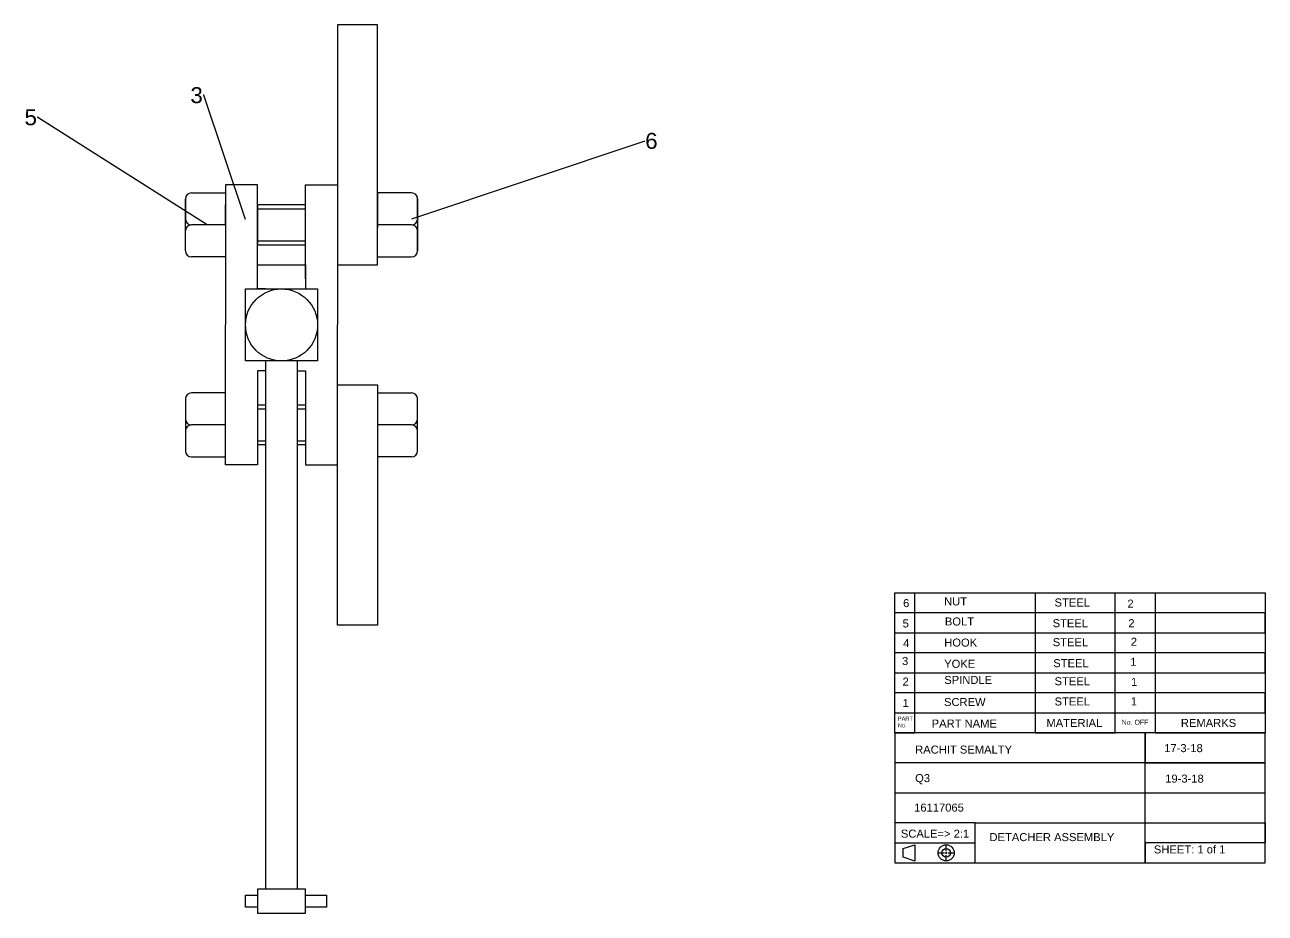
# Model space of a CAD drawing. Header units: inches. Extents: x -771 to 1060, y -276 to 296.
# Drawn here: x 440 to 1060, y -276 to 168 of the extents above; entities that cross this region are included whole.
import ezdxf
from ezdxf import colors
from ezdxf.entities.mleader import LeaderData, LeaderLine
from ezdxf.math import Vec2, Vec3

# ---------------------------------------------------------------- set-up
doc = ezdxf.new("R2010")
doc.units = ezdxf.units.IN
doc.header["$MEASUREMENT"] = 0
doc.linetypes.add('CENTER2', pattern=[1.125, 0.75, -0.125, 0.125, -0.125])
doc.styles.get("Standard").update_dxf_attribs({"font": 'arial.ttf'})

# ---------------------------------------------------------------- blocks, each defined once
blk = doc.blocks.new('*U1')
at = {"color": 0, "linetype": 'CENTER2', "transparency": 16777216}
for p, q in [((-4.16, 0), (-0.81, 0)), ((0, 0.81), (0, 4.16)), ((0.81, 0), (4.16, 0)), ((0, -4.16), (0, -0.81))]:
    blk.add_line(p, q, dxfattribs=at)
at = {"color": 0, "linetype": 'Continuous', "transparency": 16777216}
for p, q in [((-0.4, 0), (0.4, 0)), ((0, -0.4), (0, 0.4))]:
    blk.add_line(p, q, dxfattribs=at)

msp = doc.modelspace()

# ---------------------------------------------------------------- linework, layer by layer
for p, q in [((616, 168), (596, 168)), ((596, 168), (596, 48)), ((616, 48), (616, 168)), ((556, 88), (540, 88)), ((540, 88), (540, 18)), ((556, 41), (556, 88)), ((580, 41), (580, 88)), ((580, 88), (596, 88)), ((596, 88), (596, 18)), ((520, 81), (520, 71)), ((520, 55), (520, 81)), ((523, 84), (540, 84)), ((540, 84), (540, 68)), ((633, 84), (616, 84)), ((616, 84), (616, 66.53)), ((636, 71), (636, 81)), ((636, 81), (636, 55)), ((540, 68), (540, 78)), ((580, 78), (556, 78)), ((556, 78), (556, 58)), ((556, 78), (556, 76)), ((556, 76), (580, 76)), ((520, 55), (520, 65)), ((540, 68), (523, 68)), ((633, 68), (616, 68)), ((636, 55), (636, 65)), ((556, 58), (556, 60)), ((556, 60), (580, 60)), ((556, 58), (580, 58)), ((540, 52), (523, 52)), ((616, 52), (633, 52)), ((556, 36), (556, 48)), ((556, 48), (580, 48)), ((580, 48), (580, 36)), ((596, 48), (616, 48)), ((550, 0), (550, 36)), ((550, 36), (586, 36)), ((560, 36), (556, 36)), ((586, 36), (586, 0)), ((540, -52), (540, 18)), ((596, -52), (596, 18)), ((586, 0), (550, 0)), ((560, 0), (560, -264)), ((576, -264), (576, 0)), ((560, -5), (556, -5)), ((556, -5), (556, -52)), ((576, -5), (580, -5)), ((580, -5), (580, -52)), ((596, -12), (616, -12)), ((596, -132), (596, -12)), ((616, -12), (616, -132)), ((540, -16), (523, -16)), ((616, -16), (633, -16)), ((520, -19), (520, -45)), ((556, -22), (560, -22)), ((556, -24), (560, -24)), ((576, -22), (580, -22)), ((576, -24), (580, -24)), ((636, -45), (636, -19)), ((540, -32), (523, -32)), ((633, -32), (616, -32)), ((556, -40), (560, -40)), ((560, -42), (556, -42)), ((576, -40), (580, -40)), ((580, -42), (576, -42)), ((523, -48), (540, -48)), ((633, -48), (616, -48)), ((556, -52), (540, -52)), ((580, -52), (596, -52)), ((874.55, -185.89), (874.55, -115.89)), ((874.55, -125.89), (874.55, -115.89)), ((874.55, -115.89), (1059.55, -115.89)), ((884.55, -185.89), (884.55, -115.89)), ((944.55, -115.89), (944.55, -185.89)), ((984.55, -185.89), (984.55, -115.89)), ((1004.55, -115.89), (1004.55, -185.89)), ((1059.55, -115.89), (1059.55, -185.89)), ((1059.55, -125.89), (874.55, -125.89)), ((1059.55, -135.89), (1059.55, -125.89)), ((616, -132), (596, -132)), ((874.55, -145.89), (874.55, -135.89)), ((874.55, -135.89), (1059.55, -135.89)), ((1059.55, -145.89), (874.55, -145.89)), ((1059.55, -155.89), (1059.55, -145.89)), ((874.55, -165.89), (874.55, -155.89)), ((874.55, -155.89), (1059.55, -155.89)), ((1059.55, -165.89), (874.55, -165.89)), ((1059.55, -175.89), (1059.55, -165.89)), ((874.55, -185.89), (874.55, -175.89)), ((874.55, -175.89), (1059.55, -175.89)), ((1059.55, -185.89), (874.55, -185.89)), ((874.55, -185.89), (874.55, -250.89)), ((874.55, -185.89), (884.55, -185.89)), ((1059.55, -185.89), (874.55, -185.89)), ((944.55, -185.89), (984.55, -185.89)), ((999.55, -230.89), (999.55, -185.89)), ((999.55, -185.89), (999.55, -200.89)), ((1004.55, -185.89), (1059.55, -185.89)), ((1059.55, -250.89), (1059.55, -185.89)), ((1059.55, -200.89), (874.55, -200.89)), ((874.55, -200.89), (874.55, -215.89)), ((999.55, -200.89), (1059.55, -200.89)), ((874.55, -215.89), (1059.55, -215.89)), ((914.55, -230.89), (874.55, -230.89)), ((874.55, -230.89), (874.55, -240.89)), ((914.55, -250.89), (914.55, -230.89)), ((914.55, -240.89), (914.55, -230.89)), ((914.55, -230.89), (1059.55, -230.89)), ((999.55, -250.89), (999.55, -230.89)), ((1059.55, -230.89), (1059.55, -240.89)), ((874.55, -240.89), (914.55, -240.89)), ((1059.55, -240.89), (999.55, -240.89)), ((999.55, -240.89), (999.55, -250.89)), ((878.63, -243.65), (884.53, -241.81)), ((878.63, -248.05), (878.63, -243.65)), ((884.53, -241.81), (884.53, -250.01)), ((874.55, -250.89), (1059.55, -250.89)), ((874.55, -250.89), (914.55, -250.89)), ((884.53, -250.01), (878.63, -248.05)), ((560, -264), (556, -264)), ((556, -264), (556, -276)), ((580, -264), (560, -264)), ((580, -276), (580, -264)), ((550, -273), (550, -267)), ((550, -267), (556, -267)), ((580, -267), (590.53, -267)), ((590.53, -267), (590.53, -267)), ((590.53, -267), (590.53, -267)), ((590.53, -267), (590.53, -273)), ((556, -273), (550, -273)), ((556, -276), (580, -276)), ((590.53, -273), (580, -273))]:
    msp.add_line(p, q)
for centre, radius in [((568, 18), 18), ((900.14, -245.85), 4.04), ((900.14, -245.85), 2.2)]:
    msp.add_circle(centre, radius)
for centre, start, end in [((523, 81), 90, 180), ((633, 81), 0, 90), ((523, 71), 180, 270), ((633, 71), 270, 0), ((523, 65), 90, 180), ((633, 65), 0, 90), ((523, 55), 180, 270), ((633, 55), 270, 0), ((523, -19), 90, 180), ((633, -19), 0, 90), ((523, -29), 180, 270), ((633, -29), 270, 0), ((523, -35), 90, 180), ((633, -35), 360, 90), ((523, -45), 180, 270), ((633, -45), 270, 360)]:
    msp.add_arc(centre, 3, start, end)

# ---------------------------------------------------------------- block references
at = {"linetype": 'CENTER2'}
msp.add_blockref('*U1', (900.14, -245.85), dxfattribs=at)

# ---------------------------------------------------------------- texts
for s, height, p in [('6', 4, (878.62, -123.03)), ('NUT', 4, (899.1, -122.18)), ('STEEL', 4, (954.29, -122.72)), ('2', 4, (990.71, -123.27)), ('5', 4, (878.37, -133.19)), ('BOLT', 4, (899.49, -132.21)), ('STEEL', 4, (953.33, -133.06)), ('2', 4, (991.18, -133.05)), ('4', 4, (878.62, -143.04)), ('HOOK', 4, (899.17, -142.75)), ('STEEL', 4, (953.39, -142.55)), ('2', 4, (992.38, -142.35)), ('3', 4, (878.08, -151.96)), ('1', 4, (992.14, -152.37)), ('YOKE', 4, (899.13, -153.35)), ('STEEL', 4, (953.65, -153.04)), ('2', 4, (878.35, -162.23)), ('SPINDLE', 4, (899.19, -161.42)), ('STEEL', 4, (954.31, -162.07)), ('1', 4, (992.51, -162.42)), ('1', 4, (878.37, -172.94)), ('SCREW', 4, (899.04, -172.46)), ('STEEL', 4, (954.31, -172.18)), ('1', 4, (992.38, -172.18)), ('PART NAME', 4, (892.89, -183.2)), ('MATERIAL', 4, (950.23, -182.93)), ('No. OFF', 2.5, (987.83, -181.82)), ('REMARKS', 4, (1017.42, -182.92)), ('17-3-18', 4, (1009.1, -195.5)), ('RACHIT SEMALTY', 4, (884.63, -196.23)), ('Q3', 4, (884.63, -210.49)), ('19-3-18', 4, (1009.59, -210.73)), ('16117065', 4, (884.13, -225.23)), ('SCALE=> 2:1', 4, (877.49, -238.25)), ('DETACHER ASSEMBLY', 4, (921.77, -239.97)), ('SHEET: 1 of 1', 4, (1003.93, -246.12))]:
    msp.add_text(s, height=height).set_placement(p)
at = {"insert": (876.02, -177.77), "char_height": 2, "attachment_point": 1}
msp.add_mtext_dynamic_manual_height_columns('PART\\PNo.', width=10, gutter_width=20, heights=[0], dxfattribs=at)

# ---------------------------------------------------------------- leaders
ml = msp.add_multileader_mtext('Standard')
ml.set_content('3', color=256)
ml.set_leader_properties()
ml.build(insert=Vec2(0, 0))
ml.multileader.update_dxf_attribs({"dogleg_length": 0.36, "arrow_head_size": 0.18})
ctx = ml.context
ctx.base_point, ctx.char_height, ctx.arrow_head_size, ctx.landing_gap_size, ctx.plane_origin = Vec3(523.35, 132.77), 8, 0.18, 0.09, Vec3(550.05, 70.58)
ctx.text_align_type = 2
notes = []
notes.append((ctx, [(0, (1, 1, 0), (529.13, 132.77), (-1, 0), 0.36, [(0, [(550.05, 70.58)], 0, [])])]))
ctx.mtext.insert, ctx.mtext.alignment, ctx.mtext.flow_direction = Vec3(528.68, 136.84), 3, 5
ml = msp.add_multileader_mtext('Standard')
ml.set_content('5', color=256)
ml.set_leader_properties()
ml.build(insert=Vec2(0, 0))
ml.multileader.update_dxf_attribs({"dogleg_length": 0.36, "arrow_head_size": 0.18})
ctx = ml.context
ctx.base_point, ctx.char_height, ctx.arrow_head_size, ctx.landing_gap_size, ctx.plane_origin = Vec3(440.38, 121.73), 8, 0.18, 0.09, Vec3(531.02, 68)
ctx.text_align_type = 2
notes.append((ctx, [(0, (1, 1, 0), (446.23, 121.73), (-1, 0), 0.36, [(0, [(531.02, 68)], 0, [])])]))
ctx.mtext.insert, ctx.mtext.alignment, ctx.mtext.flow_direction = Vec3(445.78, 125.8), 3, 5
ml = msp.add_multileader_mtext('Standard')
ml.set_content('6', color=256)
ml.set_leader_properties()
ml.build(insert=Vec2(0, 0))
ml.multileader.update_dxf_attribs({"dogleg_length": 0.36, "arrow_head_size": 0.18})
ctx = ml.context
ctx.base_point, ctx.char_height, ctx.arrow_head_size, ctx.landing_gap_size, ctx.plane_origin = Vec3(749.63, 109.92), 8, 0.18, 0.09, Vec3(633, 71)
notes.append((ctx, [(0, (1, 1, 0), (749.27, 109.92), (1, 0), 0.36, [(0, [(633, 71)], 0, [])])]))
ctx.mtext.insert, ctx.mtext.flow_direction = Vec3(749.72, 113.99), 5
for ctx, leaders in notes:
    for number, flags, end, landing, length, lines in leaders:
        leader = LeaderData()
        leader.index, (leader.has_last_leader_line, leader.has_dogleg_vector, leader.attachment_direction) = number, flags
        leader.last_leader_point, leader.dogleg_vector, leader.dogleg_length = Vec3(end), Vec3(landing), length
        for number, points, colour, breaks in lines:
            line = LeaderLine()
            line.index, line.vertices, line.color, line.breaks = number, Vec3.list(points), colors.encode_raw_color(colour), breaks
            leader.lines.append(line)
        ctx.leaders.append(leader)

doc.saveas('drawing.dxf')
